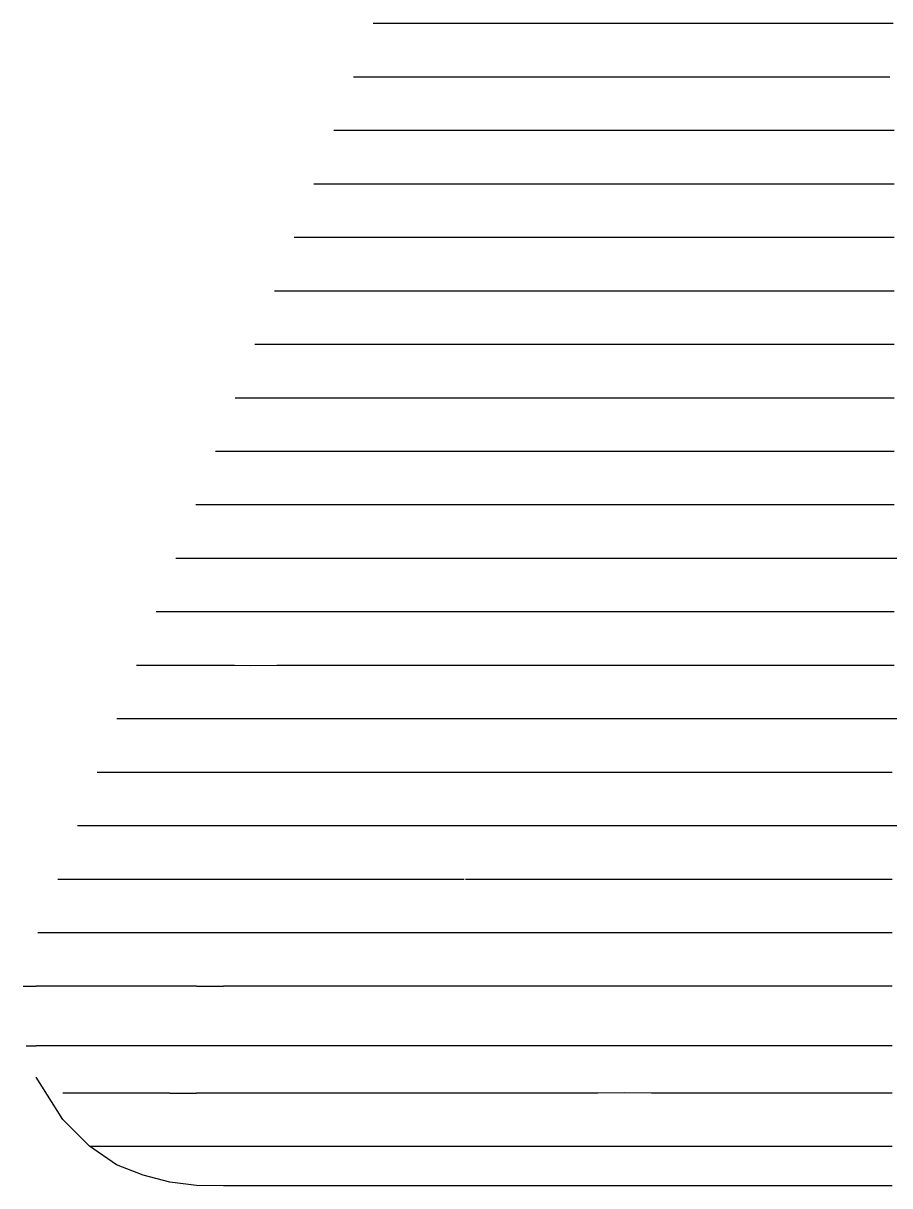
# Model space of a CAD drawing. Extents: x 6783 to 155972, y 8800 to 140000.
# Drawn here: x 6783 to 55356, y 8800 to 74000 of the extents above; entities that cross this region are included whole.
import ezdxf

# ---------------------------------------------------------------- set-up
doc = ezdxf.new("R2010")
doc.units = 0
doc.layers.add('XLT', color=1, linetype='CONTINUOUS')

msp = doc.modelspace()

# ---------------------------------------------------------------- linework, layer by layer
at = {"layer": 'XLT', "extrusion": (0, -1, 0)}
for p, q in [((26394, 74000, 21586), (27001, 74000, 22166)), ((27001, 74000, 22166), (28501, 74000, 23665)), ((28501, 74000, 23665), (29686, 74000, 24849)), ((29686, 74000, 24849), (30001, 74000, 24911)), ((30001, 74000, 24911), (31501, 74000, 25206)), ((31501, 74000, 25206), (33001, 74000, 25501)), ((33001, 74000, 25501), (34501, 74000, 25797)), ((34501, 74000, 25797), (35534, 74000, 26000)), ((35534, 74000, 26000), (36001, 74000, 25862)), ((36001, 74000, 25862), (37501, 74000, 25416)), ((37501, 74000, 25416), (39001, 74000, 24971)), ((39001, 74000, 24971), (40501, 74000, 24526)), ((40501, 74000, 24526), (42001, 74000, 24080)), ((42001, 74000, 24080), (43501, 74000, 23635)), ((43501, 74000, 23635), (44292, 74000, 23400)), ((44292, 74000, 23400), (44948, 74000, 23400)), ((44948, 74000, 23400), (45001, 74000, 23400)), ((45001, 74000, 23400), (46501, 74000, 23400)), ((46501, 74000, 23400), (48001, 74000, 23400)), ((48001, 74000, 23400), (49501, 74000, 23400)), ((49501, 74000, 23400), (51001, 74000, 23400)), ((51001, 74000, 23400), (52501, 74000, 23400)), ((52501, 74000, 23400), (54001, 74000, 23400)), ((54001, 74000, 23400), (55550, 74000, 23400)), ((25289, 71000, 21482), (25501, 71000, 21670)), ((25501, 71000, 21670), (27001, 71000, 23168)), ((27001, 71000, 23168), (28501, 71000, 24667)), ((28501, 71000, 24667), (28765, 71000, 24931)), ((28765, 71000, 24931), (30001, 71000, 25174)), ((30001, 71000, 25174), (31501, 71000, 25469)), ((31501, 71000, 25469), (33001, 71000, 25764)), ((33001, 71000, 25764), (34199, 71000, 26000)), ((34199, 71000, 26000), (34501, 71000, 25910)), ((34501, 71000, 25910), (36001, 71000, 25465)), ((36001, 71000, 25465), (37501, 71000, 25020)), ((37501, 71000, 25020), (39001, 71000, 24574)), ((39001, 71000, 24574), (40501, 71000, 24129)), ((40501, 71000, 24129), (42001, 71000, 23684)), ((42001, 71000, 23684), (42956, 71000, 23400)), ((42956, 71000, 23400), (43613, 71000, 23400)), ((43613, 71000, 23400), (45001, 71000, 23400)), ((45001, 71000, 23400), (46501, 71000, 23400)), ((46501, 71000, 23400), (48001, 71000, 23400)), ((48001, 71000, 23400), (49501, 71000, 23400)), ((49501, 71000, 23400), (51001, 71000, 23400)), ((51001, 71000, 23400), (52501, 71000, 23400)), ((52501, 71000, 23400), (54001, 71000, 23400)), ((54001, 71000, 23400), (54703, 71000, 23400)), ((54703, 71000, 23400), (55361, 71000, 23400)), ((24184, 68000, 21378), (25501, 68000, 22672)), ((25501, 68000, 22672), (27001, 68000, 24170)), ((27001, 68000, 24170), (27843, 68000, 25012)), ((27843, 68000, 25012), (28501, 68000, 25142)), ((28501, 68000, 25142), (30001, 68000, 25437)), ((30001, 68000, 25437), (31501, 68000, 25732)), ((31501, 68000, 25732), (32863, 68000, 26000)), ((32863, 68000, 26000), (33001, 68000, 25959)), ((33001, 68000, 25959), (34501, 68000, 25514)), ((34501, 68000, 25514), (36001, 68000, 25068)), ((36001, 68000, 25068), (37501, 68000, 24623)), ((37501, 68000, 24623), (39001, 68000, 24178)), ((39001, 68000, 24178), (40501, 68000, 23732)), ((40501, 68000, 23732), (41620, 68000, 23400)), ((41620, 68000, 23400), (42277, 68000, 23400)), ((42277, 68000, 23400), (43501, 68000, 23400)), ((43501, 68000, 23400), (45001, 68000, 23400)), ((45001, 68000, 23400), (46501, 68000, 23400)), ((46501, 68000, 23400), (48001, 68000, 23400)), ((48001, 68000, 23400), (49501, 68000, 23400)), ((49501, 68000, 23400), (51001, 68000, 23400)), ((51001, 68000, 23400), (52501, 68000, 23400)), ((52501, 68000, 23400), (53355, 68000, 23400)), ((53355, 68000, 23400), (54013, 68000, 23400)), ((54013, 68000, 23400), (55601, 68000, 23400)), ((23079, 65000, 21275), (24001, 65000, 22175)), ((24001, 65000, 22175), (25501, 65000, 23674)), ((25501, 65000, 23674), (26922, 65000, 25094)), ((26922, 65000, 25094), (27001, 65000, 25109)), ((27001, 65000, 25109), (28501, 65000, 25404)), ((28501, 65000, 25404), (30001, 65000, 25700)), ((30001, 65000, 25700), (31501, 65000, 25995)), ((31501, 65000, 25995), (31527, 65000, 26000)), ((31527, 65000, 26000), (33001, 65000, 25563)), ((33001, 65000, 25563), (34501, 65000, 25117)), ((34501, 65000, 25117), (36001, 65000, 24672)), ((36001, 65000, 24672), (37501, 65000, 24227)), ((37501, 65000, 24227), (39001, 65000, 23781)), ((39001, 65000, 23781), (40284, 65000, 23400)), ((40284, 65000, 23400), (40941, 65000, 23400)), ((40941, 65000, 23400), (42001, 65000, 23400)), ((42001, 65000, 23400), (43501, 65000, 23400)), ((43501, 65000, 23400), (45001, 65000, 23400)), ((45001, 65000, 23400), (46524, 65000, 23400)), ((46524, 65000, 23400), (48001, 65000, 23400)), ((48001, 65000, 23400), (49501, 65000, 23400)), ((49501, 65000, 23400), (51001, 65000, 23400)), ((51001, 65000, 23400), (52006, 65000, 23400)), ((52006, 65000, 23400), (52664, 65000, 23400)), ((52664, 65000, 23400), (54001, 65000, 23400)), ((54001, 65000, 23400), (55601, 65000, 23400)), ((21973, 62000, 21171), (22501, 62000, 21678)), ((22501, 62000, 21678), (24001, 62000, 23177)), ((24001, 62000, 23177), (25501, 62000, 24676)), ((25501, 62000, 24676), (26001, 62000, 25175)), ((26001, 62000, 25175), (27001, 62000, 25372)), ((27001, 62000, 25372), (28501, 62000, 25667)), ((28501, 62000, 25667), (30001, 62000, 25962)), ((30001, 62000, 25962), (30192, 62000, 26000)), ((30192, 62000, 26000), (31501, 62000, 25611)), ((31501, 62000, 25611), (33001, 62000, 25166)), ((33001, 62000, 25166), (34501, 62000, 24721)), ((34501, 62000, 24721), (36001, 62000, 24275)), ((36001, 62000, 24275), (37501, 62000, 23830)), ((37501, 62000, 23830), (38949, 62000, 23400)), ((38949, 62000, 23400), (39606, 62000, 23400)), ((39606, 62000, 23400), (40501, 62000, 23400)), ((40501, 62000, 23400), (42001, 62000, 23400)), ((42001, 62000, 23400), (43501, 62000, 23400)), ((43501, 62000, 23400), (45001, 62000, 23400)), ((45001, 62000, 23400), (46501, 62000, 23400)), ((46501, 62000, 23400), (48001, 62000, 23400)), ((48001, 62000, 23400), (49501, 62000, 23400)), ((49501, 62000, 23400), (50658, 62000, 23400)), ((50658, 62000, 23400), (51315, 62000, 23400)), ((51315, 62000, 23400), (52651, 62000, 23400)), ((52651, 62000, 23400), (55601, 62000, 23400)), ((20868, 59000, 21068), (21001, 59000, 21182)), ((21001, 59000, 21182), (22501, 59000, 22680)), ((22501, 59000, 22680), (24001, 59000, 24179)), ((24001, 59000, 24179), (25079, 59000, 25257)), ((25079, 59000, 25257), (25501, 59000, 25340)), ((25501, 59000, 25340), (27001, 59000, 25635)), ((27001, 59000, 25635), (28501, 59000, 25930)), ((28501, 59000, 25930), (28856, 59000, 26000)), ((28856, 59000, 26000), (30001, 59000, 25660)), ((30001, 59000, 25660), (31501, 59000, 25215)), ((31501, 59000, 25215), (33001, 59000, 24769)), ((33001, 59000, 24769), (34501, 59000, 24324)), ((34501, 59000, 24324), (36001, 59000, 23879)), ((36001, 59000, 23879), (37501, 59000, 23433)), ((37501, 59000, 23433), (37613, 59000, 23400)), ((37613, 59000, 23400), (38270, 59000, 23400)), ((38270, 59000, 23400), (39001, 59000, 23400)), ((39001, 59000, 23400), (40501, 59000, 23400)), ((40501, 59000, 23400), (42001, 59000, 23400)), ((42001, 59000, 23400), (43501, 59000, 23400)), ((43501, 59000, 23400), (45001, 59000, 23400)), ((45001, 59000, 23400), (46501, 59000, 23400)), ((46501, 59000, 23400), (48001, 59000, 23400)), ((48001, 59000, 23400), (49309, 59000, 23400)), ((49309, 59000, 23400), (49967, 59000, 23400)), ((49967, 59000, 23400), (52401, 59000, 23400)), ((52401, 59000, 23400), (55601, 59000, 23400)), ((19771, 56000, 20956), (21001, 56000, 22184)), ((21001, 56000, 22184), (22501, 56000, 23682)), ((22501, 56000, 23682), (24001, 56000, 25181)), ((24001, 56000, 25181), (24158, 56000, 25338)), ((24158, 56000, 25338), (25501, 56000, 25603)), ((25501, 56000, 25603), (27001, 56000, 25898)), ((27001, 56000, 25898), (27520, 56000, 26000)), ((27520, 56000, 26000), (28501, 56000, 25709)), ((28501, 56000, 25709), (30001, 56000, 25264)), ((30001, 56000, 25264), (31501, 56000, 24818)), ((31501, 56000, 24818), (33001, 56000, 24373)), ((33001, 56000, 24373), (34501, 56000, 23928)), ((34501, 56000, 23928), (36001, 56000, 23482)), ((36001, 56000, 23482), (36277, 56000, 23400)), ((36277, 56000, 23400), (36934, 56000, 23400)), ((36934, 56000, 23400), (37501, 56000, 23400)), ((37501, 56000, 23400), (39001, 56000, 23400)), ((39001, 56000, 23400), (40501, 56000, 23400)), ((40501, 56000, 23400), (42001, 56000, 23400)), ((42001, 56000, 23400), (43501, 56000, 23400)), ((43501, 56000, 23400), (45001, 56000, 23400)), ((45001, 56000, 23400), (46501, 56000, 23400)), ((46501, 56000, 23400), (47960, 56000, 23400)), ((47960, 56000, 23400), (48618, 56000, 23400)), ((48618, 56000, 23400), (49601, 56000, 23400)), ((49601, 56000, 23400), (52401, 56000, 23400)), ((52401, 56000, 23400), (55601, 56000, 23400)), ((18658, 53000, 20823), (19501, 53000, 21687)), ((19501, 53000, 21687), (21001, 53000, 23186)), ((21001, 53000, 23186), (22501, 53000, 24684)), ((22501, 53000, 24684), (23237, 53000, 25420)), ((23237, 53000, 25420), (24001, 53000, 25570)), ((24001, 53000, 25570), (25501, 53000, 25865)), ((25501, 53000, 25865), (26185, 53000, 26000)), ((26185, 53000, 26000), (27001, 53000, 25758)), ((27001, 53000, 25758), (28501, 53000, 25312)), ((28501, 53000, 25312), (30001, 53000, 24867)), ((30001, 53000, 24867), (31501, 53000, 24422)), ((31501, 53000, 24422), (33001, 53000, 23976)), ((33001, 53000, 23976), (34501, 53000, 23531)), ((34501, 53000, 23531), (34942, 53000, 23400)), ((34942, 53000, 23400), (35598, 53000, 23400)), ((35598, 53000, 23400), (36001, 53000, 23400)), ((36001, 53000, 23400), (37501, 53000, 23400)), ((37501, 53000, 23400), (39001, 53000, 23400)), ((39001, 53000, 23400), (40501, 53000, 23400)), ((40501, 53000, 23400), (42001, 53000, 23400)), ((42001, 53000, 23400), (43501, 53000, 23400)), ((43501, 53000, 23400), (45001, 53000, 23400)), ((45001, 53000, 23400), (46501, 53000, 23400)), ((46501, 53000, 23400), (46612, 53000, 23400)), ((46612, 53000, 23400), (47270, 53000, 23400)), ((47270, 53000, 23400), (48001, 53000, 23400)), ((48001, 53000, 23400), (49601, 53000, 23400)), ((49601, 53000, 23400), (52401, 53000, 23400)), ((52401, 53000, 23400), (55601, 53000, 23400)), ((17560, 50000, 20750), (18001, 50000, 21191)), ((18001, 50000, 21191), (19501, 50000, 22689)), ((19501, 50000, 22689), (21001, 50000, 24188)), ((21001, 50000, 24188), (22315, 50000, 25501)), ((22315, 50000, 25501), (22501, 50000, 25538)), ((22501, 50000, 25538), (24001, 50000, 25833)), ((24001, 50000, 25833), (24849, 50000, 26000)), ((24849, 50000, 26000), (25501, 50000, 25807)), ((25501, 50000, 25807), (27001, 50000, 25361)), ((27001, 50000, 25361), (28501, 50000, 24916)), ((28501, 50000, 24916), (30001, 50000, 24470)), ((30001, 50000, 24470), (31501, 50000, 24025)), ((31501, 50000, 24025), (33001, 50000, 23580)), ((33001, 50000, 23580), (33606, 50000, 23400)), ((33606, 50000, 23400), (34263, 50000, 23400)), ((34263, 50000, 23400), (34501, 50000, 23400)), ((34501, 50000, 23400), (36001, 50000, 23400)), ((36001, 50000, 23400), (37501, 50000, 23400)), ((37501, 50000, 23400), (39001, 50000, 23400)), ((39001, 50000, 23400), (40501, 50000, 23400)), ((40501, 50000, 23400), (42001, 50000, 23400)), ((42001, 50000, 23400), (43501, 50000, 23400)), ((43501, 50000, 23400), (45001, 50000, 23400)), ((45001, 50000, 23400), (45263, 50000, 23400)), ((45263, 50000, 23400), (45921, 50000, 23400)), ((45921, 50000, 23400), (46651, 50000, 23400)), ((46651, 50000, 23400), (49601, 50000, 23400)), ((49601, 50000, 23400), (52401, 50000, 23400)), ((52401, 50000, 23400), (55601, 50000, 23400)), ((16448, 47000, 20653), (18001, 47000, 22193)), ((18001, 47000, 22193), (19501, 47000, 23691)), ((19501, 47000, 23691), (21001, 47000, 25190)), ((21001, 47000, 25190), (21394, 47000, 25583)), ((21394, 47000, 25583), (22501, 47000, 25801)), ((22501, 47000, 25801), (23513, 47000, 26000)), ((23513, 47000, 26000), (24001, 47000, 25855)), ((24001, 47000, 25855), (25501, 47000, 25410)), ((25501, 47000, 25410), (27001, 47000, 24965)), ((27001, 47000, 24965), (28501, 47000, 24519)), ((28501, 47000, 24519), (30001, 47000, 24074)), ((30001, 47000, 24074), (31501, 47000, 23629)), ((31501, 47000, 23629), (32270, 47000, 23400)), ((32270, 47000, 23400), (32927, 47000, 23400)), ((32927, 47000, 23400), (33001, 47000, 23400)), ((33001, 47000, 23400), (34501, 47000, 23400)), ((34501, 47000, 23400), (36001, 47000, 23400)), ((36001, 47000, 23400), (37501, 47000, 23400)), ((37501, 47000, 23400), (39001, 47000, 23400)), ((39001, 47000, 23400), (40501, 47000, 23400)), ((40501, 47000, 23400), (42001, 47000, 23400)), ((42001, 47000, 23400), (43501, 47000, 23400)), ((43501, 47000, 23400), (43915, 47000, 23400)), ((43915, 47000, 23400), (44572, 47000, 23400)), ((44572, 47000, 23400), (46651, 47000, 23400)), ((46651, 47000, 23400), (49601, 47000, 23400)), ((49601, 47000, 23400), (52401, 47000, 23400)), ((52401, 47000, 23400), (55601, 47000, 23400)), ((15343, 44000, 20550), (16501, 44000, 21696)), ((16501, 44000, 21696), (18001, 44000, 23195)), ((18001, 44000, 23195), (19501, 44000, 24693)), ((19501, 44000, 24693), (20473, 44000, 25665)), ((20473, 44000, 25665), (21001, 44000, 25768)), ((21001, 44000, 25768), (22178, 44000, 26000)), ((22178, 44000, 26000), (22501, 44000, 25904)), ((22501, 44000, 25904), (24001, 44000, 25459)), ((24001, 44000, 25459), (25501, 44000, 25013)), ((25501, 44000, 25013), (27001, 44000, 24568)), ((27001, 44000, 24568), (28501, 44000, 24123)), ((28501, 44000, 24123), (30001, 44000, 23677)), ((30001, 44000, 23677), (30935, 44000, 23400)), ((30935, 44000, 23400), (31591, 44000, 23400)), ((31591, 44000, 23400), (33001, 44000, 23400)), ((33001, 44000, 23400), (34501, 44000, 23400)), ((34501, 44000, 23400), (36001, 44000, 23400)), ((36001, 44000, 23400), (37501, 44000, 23400)), ((37501, 44000, 23400), (39001, 44000, 23400)), ((39001, 44000, 23400), (40501, 44000, 23400)), ((40501, 44000, 23400), (42001, 44000, 23400)), ((42001, 44000, 23400), (42566, 44000, 23400)), ((42566, 44000, 23400), (43224, 44000, 23400)), ((43224, 44000, 23400), (46651, 44000, 23400)), ((46651, 44000, 23400), (49351, 44000, 23400)), ((49351, 44000, 23400), (52651, 44000, 23400)), ((52651, 44000, 23400), (55351, 44000, 23400)), ((55351, 44000, 23400), (58651, 44000, 23400)), ((14237, 41000, 20446), (15001, 41000, 21199)), ((15001, 41000, 21199), (16501, 41000, 22698)), ((16501, 41000, 22698), (18001, 41000, 24197)), ((18001, 41000, 24197), (19501, 41000, 25695)), ((19501, 41000, 25695), (19552, 41000, 25746)), ((19552, 41000, 25746), (20842, 41000, 26000)), ((20842, 41000, 26000), (21001, 41000, 25953)), ((21001, 41000, 25953), (22501, 41000, 25508)), ((22501, 41000, 25508), (24001, 41000, 25062)), ((24001, 41000, 25062), (25501, 41000, 24617)), ((25501, 41000, 24617), (27001, 41000, 24171)), ((27001, 41000, 24171), (28501, 41000, 23726)), ((28501, 41000, 23726), (29599, 41000, 23400)), ((29599, 41000, 23400), (30256, 41000, 23400)), ((30256, 41000, 23400), (31501, 41000, 23400)), ((31501, 41000, 23400), (33001, 41000, 23400)), ((33001, 41000, 23400), (34501, 41000, 23400)), ((34501, 41000, 23400), (36001, 41000, 23400)), ((36001, 41000, 23400), (37501, 41000, 23400)), ((37501, 41000, 23400), (39001, 41000, 23400)), ((39001, 41000, 23400), (40501, 41000, 23400)), ((40501, 41000, 23400), (41217, 41000, 23400)), ((41217, 41000, 23400), (41875, 41000, 23400)), ((41875, 41000, 23400), (46651, 41000, 23400)), ((46651, 41000, 23400), (49351, 41000, 23400)), ((49351, 41000, 23400), (52651, 41000, 23400)), ((52651, 41000, 23400), (55601, 41000, 23400)), ((19501, 8800, 19852), (18001, 8800, 19832)), ((19501, 8800, 19852), (18001, 8800, 19832)), ((21001, 8800, 19904), (19501, 8800, 19852)), ((21001, 8800, 19904), (19501, 8800, 19852)), ((22501, 8800, 19907), (21001, 8800, 19904)), ((22501, 8800, 19907), (21001, 8800, 19904)), ((24001, 8800, 19975), (22501, 8800, 19907)), ((24001, 8800, 19975), (22501, 8800, 19907)), ((25501, 8800, 19962), (24001, 8800, 19975)), ((25501, 8800, 19962), (24001, 8800, 19975)), ((27001, 8800, 20047), (25501, 8800, 19962)), ((27001, 8800, 20047), (25501, 8800, 19962)), ((28501, 8800, 20017), (27001, 8800, 20047)), ((28501, 8800, 20017), (27001, 8800, 20047)), ((30001, 8800, 20119), (28501, 8800, 20017)), ((30001, 8800, 20119), (28501, 8800, 20017)), ((31501, 8800, 20155), (30001, 8800, 20119)), ((31501, 8800, 20155), (30001, 8800, 20119)), ((33001, 8800, 20191), (31501, 8800, 20155)), ((33001, 8800, 20191), (31501, 8800, 20155)), ((34501, 8800, 20227), (33001, 8800, 20191)), ((34501, 8800, 20227), (33001, 8800, 20191)), ((36001, 8800, 20263), (34501, 8800, 20227)), ((36001, 8800, 20263), (34501, 8800, 20227)), ((37501, 8800, 20299), (36001, 8800, 20263)), ((37501, 8800, 20299), (36001, 8800, 20263)), ((39001, 8800, 20335), (37501, 8800, 20299)), ((39001, 8800, 20335), (37501, 8800, 20299)), ((40501, 8800, 20371), (39001, 8800, 20335)), ((40501, 8800, 20371), (39001, 8800, 20335)), ((42001, 8800, 20407), (40501, 8800, 20371)), ((42001, 8800, 20407), (40501, 8800, 20371)), ((43501, 8800, 20443), (42001, 8800, 20407)), ((43501, 8800, 20443), (42001, 8800, 20407)), ((45001, 8800, 20479), (43501, 8800, 20443)), ((45001, 8800, 20479), (43501, 8800, 20443)), ((46501, 8800, 20515), (45001, 8800, 20479)), ((46501, 8800, 20515), (45001, 8800, 20479)), ((48001, 8800, 20551), (46501, 8800, 20515)), ((48001, 8800, 20551), (46501, 8800, 20515)), ((49501, 8800, 20587), (48001, 8800, 20551)), ((49501, 8800, 20587), (48001, 8800, 20551)), ((51001, 8800, 20623), (49501, 8800, 20587)), ((51001, 8800, 20623), (49501, 8800, 20587)), ((52501, 8800, 20659), (51001, 8800, 20623)), ((52501, 8800, 20659), (51001, 8800, 20623)), ((54001, 8800, 20695), (52501, 8800, 20659)), ((54001, 8800, 20695), (52501, 8800, 20659)), ((55501, 8800, 20724), (54001, 8800, 20695)), ((55501, 8800, 20724), (54001, 8800, 20695))]:
    msp.add_line(p, q, dxfattribs=at)
at = {"layer": 'XLT'}
for p, q in [((13132, 38000, 20343), (13501, 38000, 20703)), ((13501, 38000, 20703), (15001, 38000, 22201)), ((15001, 38000, 22201), (16501, 38000, 23700)), ((16501, 38000, 23700), (18001, 38000, 25199)), ((18001, 38000, 25199), (18630, 38000, 25828)), ((18630, 38000, 25828), (19501, 37987, 26000)), ((19501, 37987, 26000), (21001, 38000, 25556)), ((21001, 38000, 25556), (22501, 38000, 25111)), ((22501, 38000, 25111), (24001, 38000, 24666)), ((24001, 38000, 24666), (25501, 38000, 24220)), ((25501, 38000, 24220), (27001, 38000, 23775)), ((27001, 38000, 23775), (28263, 38000, 23400)), ((28263, 38000, 23400), (28920, 38000, 23400)), ((28920, 38000, 23400), (30001, 38000, 23400)), ((30001, 38000, 23400), (31501, 38000, 23400)), ((31501, 38000, 23400), (33001, 38000, 23400)), ((33001, 38000, 23400), (34501, 38000, 23400)), ((34501, 38000, 23400), (36001, 38000, 23400)), ((36001, 38000, 23400), (37501, 38000, 23400)), ((37501, 38000, 23400), (39001, 38000, 23400)), ((39001, 38000, 23400), (39869, 38000, 23400)), ((39869, 38000, 23400), (40527, 38000, 23400)), ((40527, 38000, 23400), (46651, 38000, 23400)), ((46651, 38000, 23400), (49351, 38000, 23400)), ((49351, 38000, 23400), (52651, 38000, 23400)), ((52651, 38000, 23400), (55601, 38000, 23400)), ((12030, 35000, 20236), (13501, 35000, 21705)), ((13501, 35000, 21705), (15001, 35000, 23203)), ((15001, 35000, 23203), (16501, 35000, 24702)), ((16501, 35000, 24702), (17709, 35000, 25909)), ((17709, 35000, 25909), (18001, 35000, 25967)), ((18001, 35000, 25967), (19501, 35000, 25605)), ((19501, 35000, 25605), (21001, 35000, 25160)), ((21001, 35000, 25160), (22501, 35000, 24714)), ((22501, 35000, 24714), (24001, 35000, 24282)), ((24001, 35000, 24282), (25501, 35000, 23865)), ((25501, 35000, 23865), (27336, 35000, 23400)), ((27336, 35000, 23400), (27939, 35000, 23400)), ((27939, 35000, 23400), (28501, 35000, 23400)), ((28501, 35000, 23400), (30001, 35000, 23400)), ((30001, 35000, 23400), (31501, 35000, 23400)), ((31501, 35000, 23400), (33001, 35000, 23400)), ((33001, 35000, 23400), (34501, 35000, 23400)), ((34501, 35000, 23400), (36001, 35000, 23400)), ((36001, 35000, 23400), (37501, 35000, 23400)), ((37501, 35000, 23400), (39001, 35000, 23400)), ((39001, 35000, 23400), (39379, 35000, 23400)), ((39379, 35000, 23400), (39992, 35000, 23400)), ((39992, 35000, 23400), (46401, 35000, 23400)), ((46401, 35000, 23400), (49601, 35000, 23400)), ((49601, 35000, 23400), (52401, 35000, 23400)), ((52401, 35000, 23400), (55750, 35000, 23400)), ((10924, 32000, 20133), (12001, 32000, 21208)), ((12001, 32000, 21208), (13501, 32000, 22707)), ((13501, 32000, 22707), (15001, 32000, 24205)), ((15001, 32000, 24205), (16501, 32000, 25704)), ((16501, 32000, 25704), (16788, 32000, 25991)), ((16788, 32000, 25991), (18001, 32000, 25666)), ((18001, 32000, 25666), (19501, 32000, 25249)), ((19501, 32000, 25249), (21001, 32000, 24851)), ((21001, 32000, 24851), (22501, 32000, 24482)), ((22501, 32000, 24482), (24001, 32000, 24127)), ((24001, 32000, 24127), (25501, 32000, 23796)), ((25501, 32000, 23796), (27001, 32000, 23479)), ((27001, 32000, 23479), (27402, 32000, 23400)), ((27402, 32000, 23400), (28015, 32000, 23400)), ((28015, 32000, 23400), (28501, 32000, 23400)), ((28501, 32000, 23400), (30001, 32000, 23400)), ((30001, 32000, 23400), (31501, 32000, 23400)), ((31501, 32000, 23400), (33001, 32000, 23400)), ((33001, 32000, 23400), (34501, 32000, 23400)), ((34501, 32000, 23400), (36001, 32000, 23400)), ((36001, 32000, 23400), (37501, 32000, 23400)), ((37501, 32000, 23400), (39001, 32000, 23400)), ((39001, 32000, 23400), (40501, 32000, 23400)), ((40501, 32000, 23400), (42001, 32000, 23400)), ((42001, 32000, 23400), (42156, 32000, 23400)), ((42156, 32000, 23400), (44520, 32000, 23400)), ((44520, 32000, 23400), (45001, 32000, 23400)), ((45001, 32000, 23400), (46501, 32000, 23400)), ((46501, 32000, 23400), (48001, 32000, 23400)), ((48001, 32000, 23400), (49501, 32000, 23400)), ((49501, 32000, 23400), (51001, 32000, 23400)), ((51001, 32000, 23400), (52501, 32000, 23400)), ((52501, 32000, 23400), (54001, 32000, 23400)), ((54001, 32000, 23400), (55501, 32000, 23400)), ((9819, 29000, 20030), (10501, 29000, 20712)), ((10501, 29000, 20712), (12001, 29000, 22210)), ((12001, 29000, 22210), (13501, 29000, 23709)), ((13501, 29000, 23709), (15001, 29012, 25241)), ((15001, 29012, 25241), (15860, 29000, 26000)), ((15860, 29000, 26000), (16501, 29000, 25851)), ((16501, 29000, 25851), (18001, 29000, 25482)), ((18001, 29000, 25482), (19501, 29000, 25142)), ((19501, 29000, 25142), (21001, 29000, 24812)), ((21001, 29000, 24812), (22501, 29000, 24500)), ((22501, 29000, 24500), (24001, 29000, 24205)), ((24001, 29000, 24205), (25501, 29000, 23922)), ((25501, 29000, 23922), (27001, 29000, 23659)), ((27001, 29000, 23659), (28501, 29000, 23410)), ((28501, 29000, 23410), (28568, 29000, 23400)), ((28568, 29000, 23400), (29290, 29000, 23400)), ((29290, 29000, 23400), (30001, 29000, 23400)), ((30001, 29000, 23400), (31501, 29000, 23400)), ((31501, 29000, 23400), (33001, 29000, 23400)), ((33001, 29000, 23400), (34501, 29000, 23400)), ((34501, 29000, 23400), (36001, 29000, 23400)), ((36001, 29000, 23400), (37501, 29000, 23400)), ((37501, 29000, 23400), (39001, 29000, 23400)), ((39001, 29000, 23400), (40501, 29000, 23400)), ((40501, 29000, 23400), (42001, 29000, 23400)), ((42001, 29000, 23400), (43501, 29000, 23400)), ((43501, 29000, 23400), (45001, 29000, 23400)), ((45001, 29000, 23400), (46501, 29000, 23400)), ((46501, 29000, 23400), (48001, 29000, 23400)), ((48001, 29000, 23400), (49501, 29000, 23400)), ((49501, 29000, 23400), (51001, 29000, 23400)), ((51001, 29000, 23400), (52501, 29000, 23400)), ((52501, 29000, 23400), (54001, 29000, 23400)), ((54001, 29000, 23400), (54455, 29000, 23400)), ((54455, 29000, 23400), (57341, 29000, 23400)), ((8713, 26000, 19927), (9001, 26000, 20215)), ((9001, 26000, 20215), (10501, 26000, 21714)), ((10501, 26000, 21714), (12001, 26000, 23218)), ((12001, 26000, 23218), (13501, 26000, 24465)), ((13501, 26000, 24465), (15001, 26000, 25548)), ((15001, 26000, 25548), (15671, 26000, 26000)), ((15671, 26000, 26000), (16501, 26000, 25828)), ((16501, 26000, 25828), (18001, 26000, 25521)), ((18001, 26000, 25521), (19501, 26000, 25225)), ((19501, 26000, 25225), (21001, 26000, 24940)), ((21001, 26000, 24940), (22501, 26000, 24677)), ((22501, 26000, 24677), (24001, 26000, 24418)), ((24001, 26000, 24418), (25501, 26000, 24186)), ((25501, 26000, 24186), (27001, 26000, 23961)), ((27001, 26000, 23961), (28501, 26000, 23760)), ((28501, 26000, 23760), (30001, 26000, 23575)), ((30014, 26000, 23574), (31501, 26000, 23409)), ((31578, 26000, 23400), (32945, 26000, 23400)), ((32945, 26000, 23400), (33001, 26000, 23400)), ((33001, 26000, 23400), (34501, 26000, 23400)), ((34501, 26000, 23400), (36001, 26000, 23400)), ((36001, 26000, 23400), (37501, 26000, 23400)), ((37501, 26000, 23400), (39001, 26000, 23400)), ((39001, 26000, 23400), (40341, 26000, 23400)), ((40341, 26000, 23400), (43227, 26000, 23400)), ((43227, 26000, 23400), (43501, 26000, 23418)), ((43501, 26000, 23418), (45001, 26000, 23520)), ((45001, 26000, 23520), (46501, 26000, 23621)), ((46501, 26000, 23621), (48001, 26000, 23723)), ((48001, 26000, 23723), (49501, 26000, 23824)), ((49501, 26000, 23824), (51001, 26000, 23925)), ((51001, 26000, 23925), (52501, 26000, 24027)), ((52501, 26000, 24027), (54001, 26000, 24128)), ((54001, 26000, 24128), (55501, 26000, 24229)), ((7607, 23000, 19813), (9024, 23000, 21213)), ((9024, 23000, 21213), (10501, 23000, 22406)), ((10501, 23000, 22406), (12001, 23000, 23461)), ((12001, 23000, 23461), (13501, 23000, 24416)), ((13501, 23000, 24416), (15001, 23000, 25301)), ((15001, 23000, 25301), (16262, 23000, 26000)), ((16262, 23000, 26000), (16501, 23000, 25958)), ((16501, 23000, 25958), (18001, 23000, 25694)), ((18001, 23000, 25694), (19501, 23000, 25431)), ((19501, 23000, 25431), (21001, 23000, 25194)), ((21001, 23000, 25194), (22501, 23000, 24962)), ((22501, 23000, 24962), (24001, 23000, 24751)), ((24001, 23000, 24751), (25501, 23000, 24550)), ((25501, 23000, 24550), (27001, 23000, 24375)), ((27001, 23000, 24375), (28501, 23000, 24209)), ((28501, 23000, 24209), (30001, 23000, 24079)), ((30001, 23000, 24079), (31501, 23000, 23967)), ((31501, 23000, 23967), (33001, 23000, 23886)), ((33001, 23000, 23886), (34501, 23000, 23856)), ((34501, 23000, 23856), (36001, 23000, 23883)), ((36001, 23000, 23883), (37501, 23000, 23967)), ((37501, 23000, 23967), (39001, 23000, 24068)), ((39001, 23000, 24068), (40501, 23000, 24169)), ((40501, 23000, 24169), (42001, 23000, 24271)), ((42001, 23000, 24271), (43501, 23000, 24372)), ((43501, 23000, 24372), (45001, 23000, 24474)), ((45001, 23000, 24474), (46501, 23000, 24575)), ((46501, 23000, 24575), (48001, 23000, 24676)), ((48001, 23000, 24676), (49501, 23000, 24778)), ((49501, 23000, 24778), (51001, 23000, 24879)), ((51001, 23000, 24879), (52501, 23000, 24980)), ((52501, 23000, 24980), (54001, 23000, 25082)), ((54001, 23000, 25082), (55501, 23000, 25183)), ((6783, 20000, 19800), (7501, 20000, 20340)), ((9001, 20000, 21367), (7501, 20000, 20340)), ((10501, 20000, 22300), (9001, 20000, 21367)), ((12001, 20000, 23156), (10501, 20000, 22300)), ((13501, 20000, 23959), (12001, 20000, 23156)), ((15001, 20000, 24718), (13501, 20000, 23959)), ((16501, 20000, 25436), (15001, 20000, 24718)), ((16501, 20000, 25436), (17747, 20000, 26000)), ((17747, 20000, 26000), (18001, 20000, 25969)), ((19501, 20000, 25742), (18001, 20000, 25969)), ((21001, 20000, 25541), (19501, 20000, 25742)), ((22501, 20000, 25341), (21001, 20000, 25541)), ((24001, 20000, 25175), (22501, 20000, 25341)), ((25501, 20000, 25011), (24001, 20000, 25175)), ((27001, 20000, 24884), (25501, 20000, 25011)), ((28501, 20000, 24769), (27001, 20000, 24884)), ((30001, 20000, 24688), (28501, 20000, 24769)), ((31501, 20000, 24649), (30001, 20000, 24688)), ((33001, 20000, 24653), (31501, 20000, 24649)), ((34501, 20000, 24718), (33001, 20000, 24653)), ((36001, 20000, 24819), (34501, 20000, 24718)), ((37501, 20000, 24920), (36001, 20000, 24819)), ((39001, 20000, 25022), (37501, 20000, 24920)), ((40501, 20000, 25123), (39001, 20000, 25022)), ((42001, 20000, 25225), (40501, 20000, 25123)), ((43501, 20000, 25326), (42001, 20000, 25225)), ((45001, 20000, 25427), (43501, 20000, 25326)), ((46501, 20000, 25529), (45001, 20000, 25427)), ((48001, 20000, 25630), (46501, 20000, 25529)), ((49501, 20000, 25731), (48001, 20000, 25630)), ((51001, 20000, 25833), (49501, 20000, 25731)), ((52501, 20000, 25934), (51001, 20000, 25833)), ((54001, 20000, 25953), (52501, 20000, 25934)), ((55501, 20000, 25817), (54001, 20000, 25953)), ((6941, 16650, 19800), (7501, 16650, 20122)), ((9001, 16650, 20938), (7501, 16650, 20122)), ((10501, 16650, 21703), (9001, 16650, 20938)), ((12001, 16650, 22416), (10501, 16650, 21703)), ((13501, 16650, 23101), (12001, 16650, 22416)), ((15001, 16650, 23737), (13501, 16650, 23101)), ((16501, 16650, 24338), (15001, 16650, 23737)), ((18001, 16650, 24904), (16501, 16650, 24338)), ((19501, 16650, 25435), (18001, 16650, 24904)), ((21001, 16650, 25930), (19501, 16650, 25435)), ((21219, 16650, 26000), (21001, 16650, 25930)), ((22501, 16650, 25879), (21219, 16650, 26000)), ((24001, 16650, 25752), (22501, 16650, 25879)), ((25501, 16650, 25646), (24001, 16650, 25752)), ((27001, 16650, 25565), (25501, 16650, 25646)), ((28501, 16650, 25528), (27001, 16650, 25565)), ((30001, 16650, 25526), (28501, 16650, 25528)), ((31501, 16650, 25580), (30001, 16650, 25526)), ((33001, 16650, 25681), (31501, 16650, 25580)), ((34501, 16650, 25783), (33001, 16650, 25681)), ((36001, 16650, 25884), (34501, 16650, 25783)), ((37501, 16650, 25985), (36001, 16650, 25884)), ((37717, 16650, 26000), (37501, 16650, 25985)), ((39001, 16650, 25884), (37717, 16650, 26000)), ((40501, 16650, 25748), (39001, 16650, 25884)), ((42001, 16650, 25612), (40501, 16650, 25748)), ((43501, 16650, 25477), (42001, 16650, 25612)), ((45001, 16650, 25341), (43501, 16650, 25477)), ((46501, 16650, 25162), (45001, 16650, 25341)), ((48001, 16650, 24946), (46501, 16650, 25162)), ((49501, 16650, 24731), (48001, 16650, 24946)), ((51001, 16650, 24592), (49501, 16650, 24731)), ((54001, 16650, 24407), (51001, 16650, 24592)), ((55501, 16650, 24314), (54001, 16650, 24407)), ((9001, 12512, 19831), (7501, 14890, 19800)), ((9001, 12512, 19831), (7501, 14890, 19800)), ((10501, 14000, 20959), (9001, 14000, 20298)), ((12001, 14000, 21582), (10501, 14000, 20959)), ((13501, 14000, 22160), (12001, 14000, 21582)), ((15001, 14000, 22701), (13501, 14000, 22160)), ((15001, 14000, 22701), (16501, 14000, 23204)), ((18001, 14000, 23669), (16501, 14000, 23204)), ((19501, 14000, 24092), (18001, 14000, 23669)), ((21001, 14000, 24463), (19501, 14000, 24092)), ((22501, 14000, 24772), (21001, 14000, 24463)), ((24001, 14000, 25012), (22501, 14000, 24772)), ((25501, 14000, 25156), (24001, 14000, 25012)), ((27001, 14000, 25139), (25501, 14000, 25156)), ((28501, 14000, 24981), (27001, 14000, 25139)), ((30001, 14000, 25017), (28501, 14000, 24981)), ((31501, 14000, 24829), (30001, 14000, 25017)), ((33001, 14000, 24614), (31501, 14000, 24829)), ((34501, 14000, 24485), (33001, 14000, 24614)), ((36001, 14000, 24392), (34501, 14000, 24485)), ((37501, 14000, 24300), (36001, 14000, 24392)), ((39001, 14000, 24207), (37501, 14000, 24300)), ((40501, 14002, 24115), (39001, 14000, 24207)), ((42001, 14000, 23981), (40501, 14002, 24115)), ((43501, 14000, 23849), (42001, 14000, 23981)), ((45001, 14000, 23718), (43501, 14000, 23849)), ((46501, 14000, 23586), (45001, 14000, 23718)), ((48001, 14000, 23454), (46501, 14000, 23586)), ((49501, 14000, 23322), (48001, 14000, 23454)), ((51001, 14000, 23257), (49501, 14000, 23322)), ((52501, 14000, 23207), (51001, 14000, 23257)), ((54001, 14000, 23157), (52501, 14000, 23207)), ((55501, 14000, 23107), (54001, 14000, 23157)), ((10501, 11014, 19827), (9001, 12512, 19831)), ((10501, 11014, 19827), (9001, 12512, 19831)), ((12001, 9977, 19804), (10501, 11014, 19827)), ((12001, 9977, 19804), (10501, 11014, 19827)), ((12001, 11000, 20321), (10521, 11000, 19800)), ((13501, 11000, 20775), (12001, 11000, 20321)), ((15001, 11000, 21185), (13501, 11000, 20775)), ((16501, 11000, 21524), (15001, 11000, 21185)), ((18001, 11000, 21812), (16501, 11000, 21524)), ((19501, 11000, 21988), (18001, 11000, 21812)), ((21001, 11000, 22030), (19501, 11000, 21988)), ((22501, 11000, 22012), (21001, 11000, 22030)), ((24001, 11000, 22048), (22501, 11000, 22012)), ((25501, 11000, 22084), (24001, 11000, 22048)), ((27001, 11000, 22120), (25501, 11000, 22084)), ((28501, 11000, 22156), (27001, 11000, 22120)), ((30001, 11000, 22192), (28501, 11000, 22156)), ((31501, 11000, 22157), (30001, 11000, 22192)), ((33001, 11000, 22109), (31501, 11000, 22157)), ((34501, 11000, 22061), (33001, 11000, 22109)), ((36001, 11000, 22012), (34501, 11000, 22061)), ((37501, 11000, 21964), (36001, 11000, 22012)), ((39001, 11000, 21916), (37501, 11000, 21964)), ((40501, 11000, 21868), (39001, 11000, 21916)), ((42001, 11000, 21820), (40501, 11000, 21868)), ((43501, 11000, 21806), (42001, 11000, 21820)), ((45001, 11000, 21799), (43501, 11000, 21806)), ((46501, 11000, 21791), (45001, 11000, 21799)), ((48001, 11000, 21784), (46501, 11000, 21791)), ((49501, 11000, 21777), (48001, 11000, 21784)), ((51001, 11000, 21770), (49501, 11000, 21777)), ((52501, 11000, 21763), (51001, 11000, 21770)), ((54001, 11000, 21756), (52501, 11000, 21763)), ((55501, 11000, 21749), (54001, 11000, 21756)), ((13501, 9395, 19844), (12001, 9977, 19804)), ((13501, 9395, 19844), (12001, 9977, 19804)), ((15001, 9001, 19844), (13501, 9395, 19844)), ((15001, 9001, 19844), (13501, 9395, 19844)), ((16501, 8822, 19816), (15001, 9001, 19844)), ((16501, 8822, 19816), (15001, 9001, 19844)), ((18001, 8800, 19832), (16501, 8822, 19816)), ((18001, 8800, 19832), (16501, 8822, 19816))]:
    msp.add_line(p, q, dxfattribs=at)

doc.saveas('drawing.dxf')
